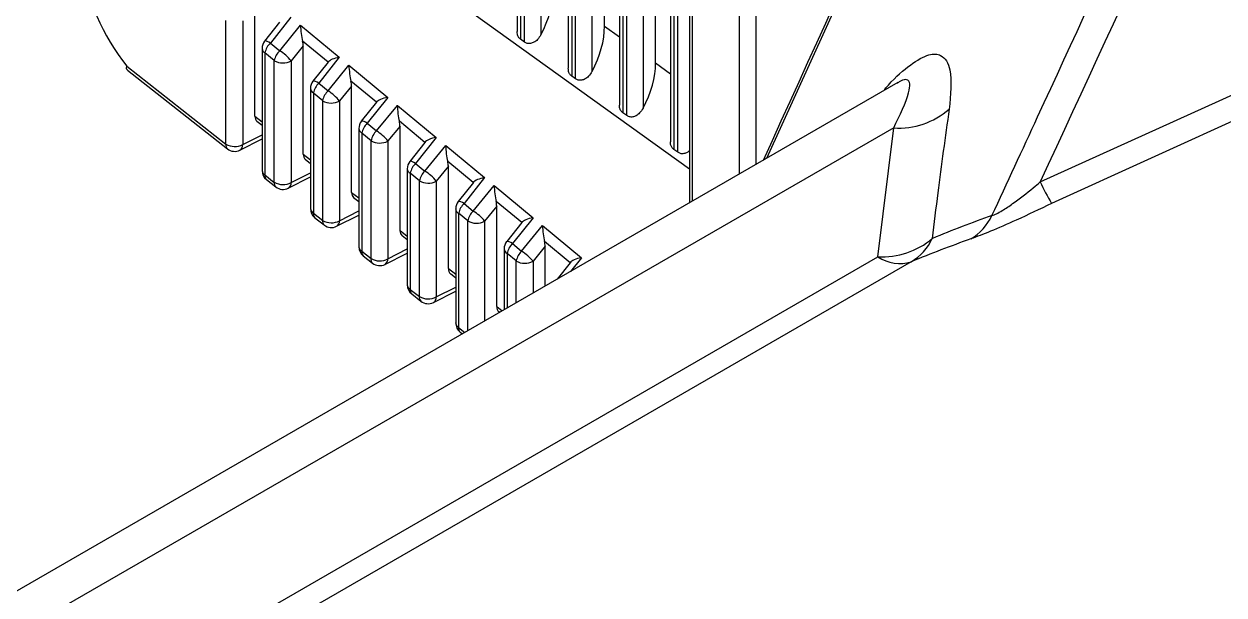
# Model space of a CAD drawing. Extents: x 8 to 113, y 0 to 87.
# Drawn here: x 75.539 to 76.569, y 69.507 to 69.997 of the extents above; entities that cross this region are included whole.
import ezdxf

# ---------------------------------------------------------------- set-up
doc = ezdxf.new("R2010")
doc.units = 0
doc.header["$MEASUREMENT"] = 0
doc.layers.add('OBJECT', color=7, linetype='CONTINUOUS')

msp = doc.modelspace()

# ---------------------------------------------------------------- linework, layer by layer
at = {"layer": 'OBJECT'}
for p, q in [((76.5378, 70.675), (76.1762, 69.8815)), ((75.9622, 70.4842), (75.9622, 69.9904)), ((75.9651, 70.4828), (75.9651, 69.9837)), ((75.9685, 69.9813), (75.9685, 70.4821)), ((75.9826, 70.4808), (75.9826, 69.9876)), ((76.006, 70.4642), (76.006, 69.9588)), ((76.009, 70.4634), (76.009, 69.9521)), ((76.0123, 69.9497), (76.0123, 70.463)), ((76.0264, 70.4614), (76.0264, 69.9561)), ((76.0372, 69.9949), (76.0372, 70.4507)), ((76.0499, 70.4443), (76.0499, 69.9273)), ((76.0528, 70.443), (76.0528, 69.9206)), ((76.0562, 69.9182), (76.0562, 70.4414)), ((76.0702, 70.435), (76.0702, 69.9245)), ((76.081, 69.9634), (76.081, 70.4302)), ((76.0937, 70.4268), (76.0937, 69.8958)), ((76.0967, 70.4218), (76.0967, 69.8891)), ((76.1, 69.8867), (76.1, 70.4207)), ((76.11, 70.3915), (76.11, 69.8433)), ((76.1125, 70.3876), (76.1125, 69.8448)), ((76.1531, 69.8682), (76.1531, 70.3077)), ((76.1669, 70.3072), (76.1669, 69.8762)), ((76.11, 69.8723), (75.8062, 70.0907)), ((75.7372, 69.9177), (75.7372, 70.0124)), ((75.7123, 69.8937), (75.7123, 69.9998)), ((75.7268, 69.9996), (75.7268, 69.8934)), ((75.7584, 69.9985), (75.7454, 69.9821)), ((75.768, 70.0027), (75.7505, 69.9805)), ((75.7585, 69.9738), (75.7763, 69.9958)), ((75.7763, 69.9958), (75.8096, 69.9683)), ((76.0372, 69.9949), (76.0499, 69.9857)), ((76.411, 69.8613), (76.6981, 69.9915)), ((75.7433, 69.9759), (75.7433, 69.8711)), ((75.7505, 69.9805), (75.7585, 69.9738)), ((75.7787, 69.978), (75.7683, 69.9652)), ((75.7999, 69.9641), (75.7781, 69.9821)), ((75.7787, 69.885), (75.7787, 69.978)), ((75.9685, 69.9813), (75.9651, 69.9837)), ((75.7538, 69.9654), (75.7458, 69.9721)), ((75.7458, 69.9721), (75.7458, 69.8673)), ((75.7538, 69.8609), (75.7538, 69.9654)), ((75.7683, 69.9652), (75.7683, 69.8607)), ((75.7999, 69.9641), (75.787, 69.9477)), ((75.8096, 69.9683), (75.792, 69.946)), ((76.7054, 69.9723), (76.4207, 69.8427)), ((75.6273, 69.9607), (75.7123, 69.8937)), ((75.6278, 69.9573), (75.7136, 69.8897)), ((75.8, 69.9394), (75.8178, 69.9614)), ((75.8178, 69.9614), (75.8511, 69.9338)), ((76.081, 69.9634), (76.0937, 69.9542)), ((76.2888, 69.9465), (73.3651, 68.2587)), ((75.792, 69.946), (75.8, 69.9394)), ((75.8202, 69.9436), (75.8098, 69.9308)), ((75.8414, 69.9296), (75.8196, 69.9477)), ((75.8202, 69.8523), (75.8202, 69.9436)), ((76.0123, 69.9497), (76.009, 69.9521)), ((76.2886, 69.9464), (76.2887, 69.9464)), ((75.7848, 69.9415), (75.7848, 69.8384)), ((75.7954, 69.931), (75.7874, 69.9376)), ((75.7874, 69.9376), (75.7874, 69.8345)), ((75.8511, 69.9338), (75.8336, 69.9116)), ((75.7954, 69.8282), (75.7954, 69.931)), ((75.8098, 69.9308), (75.8098, 69.828)), ((75.8415, 69.9297), (75.8285, 69.9133)), ((75.8415, 69.905), (75.8594, 69.927)), ((75.8594, 69.927), (75.8927, 69.8994)), ((75.7372, 69.9177), (75.7433, 69.9129)), ((75.7389, 69.9134), (75.7433, 69.9099)), ((75.883, 69.8952), (75.8612, 69.9133)), ((76.0562, 69.9182), (76.0528, 69.9206)), ((76.2853, 69.9076), (73.418, 68.2524)), ((75.7268, 69.8934), (75.7433, 69.9017)), ((75.8264, 69.9071), (75.8264, 69.8056)), ((75.8369, 69.8966), (75.8289, 69.9032)), ((75.8289, 69.9032), (75.8289, 69.8018)), ((75.8336, 69.9116), (75.8415, 69.905)), ((75.8617, 69.9092), (75.8513, 69.8964)), ((75.8617, 69.8196), (75.8617, 69.9092)), ((76.2717, 69.797), (76.2853, 69.9076)), ((75.7243, 69.8886), (75.7433, 69.8982)), ((75.8369, 69.7955), (75.8369, 69.8966)), ((75.8513, 69.8964), (75.8513, 69.7953)), ((75.883, 69.8952), (75.8701, 69.8788)), ((75.8927, 69.8994), (75.8751, 69.8772)), ((75.883, 69.8706), (75.9009, 69.8926)), ((75.9009, 69.8926), (75.9342, 69.865)), ((75.7787, 69.885), (75.7848, 69.8802)), ((76.1, 69.8867), (76.0967, 69.8891)), ((75.7804, 69.8807), (75.7848, 69.8772)), ((75.8679, 69.8726), (75.8679, 69.7729)), ((75.8751, 69.8772), (75.883, 69.8706)), ((75.9032, 69.8748), (75.8928, 69.862)), ((75.9245, 69.8608), (75.9027, 69.8789)), ((75.9032, 69.7869), (75.9032, 69.8748)), ((75.7458, 69.8673), (75.7538, 69.8609)), ((75.7471, 69.8633), (75.7551, 69.857)), ((75.7658, 69.8559), (75.7848, 69.8655)), ((75.7683, 69.8607), (75.7848, 69.8691)), ((75.8784, 69.8622), (75.8705, 69.8688)), ((75.8705, 69.8688), (75.8705, 69.769)), ((75.8784, 69.7628), (75.8784, 69.8622)), ((75.8928, 69.862), (75.8928, 69.7626)), ((75.9246, 69.8608), (75.9116, 69.8444)), ((75.9342, 69.865), (75.9167, 69.8427)), ((75.8202, 69.8523), (75.8264, 69.8475)), ((75.9245, 69.8362), (75.9424, 69.8582)), ((75.9424, 69.8582), (75.9758, 69.8305)), ((75.8219, 69.848), (75.8264, 69.8444)), ((75.9167, 69.8427), (75.9245, 69.8362)), ((75.9447, 69.8404), (75.9343, 69.8276)), ((75.9661, 69.8263), (75.9442, 69.8445)), ((75.9447, 69.7542), (75.9447, 69.8404)), ((75.7874, 69.8345), (75.7954, 69.8282)), ((75.7886, 69.8305), (75.7966, 69.8243)), ((75.8073, 69.8232), (75.8264, 69.8328)), ((75.8098, 69.828), (75.8264, 69.8364)), ((75.9095, 69.8382), (75.9095, 69.7402)), ((75.9199, 69.8278), (75.912, 69.8343)), ((75.912, 69.8343), (75.912, 69.7363)), ((75.9758, 69.8305), (75.9582, 69.8083)), ((75.8617, 69.8196), (75.8679, 69.8147)), ((75.9199, 69.7335), (75.9199, 69.8278)), ((75.9343, 69.8276), (75.9343, 69.7419)), ((75.9661, 69.8264), (75.9532, 69.81)), ((75.966, 69.8018), (75.9839, 69.8238)), ((75.9839, 69.8238), (76.0173, 69.7961)), ((75.8634, 69.8153), (75.8679, 69.8117)), ((76.0076, 69.7919), (75.9857, 69.8101)), ((75.8289, 69.8018), (75.8369, 69.7955)), ((75.8488, 69.7905), (75.8679, 69.8001)), ((75.8513, 69.7953), (75.8679, 69.8037)), ((75.951, 69.8038), (75.951, 69.7515)), ((75.9614, 69.7934), (75.9536, 69.7999)), ((75.9536, 69.7999), (75.9536, 69.753)), ((75.9582, 69.8083), (75.966, 69.8018)), ((75.9862, 69.806), (75.9758, 69.7932)), ((75.9862, 69.7718), (75.9862, 69.806)), ((73.5018, 68.1979), (76.2717, 69.797)), ((76.3003, 69.7927), (73.5292, 68.193)), ((75.8302, 69.7978), (75.8381, 69.7915)), ((75.9614, 69.7575), (75.9614, 69.7934)), ((75.9758, 69.7932), (75.9758, 69.7658)), ((76.0076, 69.7919), (75.9964, 69.7777)), ((76.0173, 69.7961), (76.0081, 69.7845)), ((75.9032, 69.7869), (75.9095, 69.782)), ((75.9049, 69.7826), (75.9095, 69.779)), ((75.8705, 69.769), (75.8784, 69.7628)), ((75.8928, 69.7626), (75.9095, 69.771)), ((75.8717, 69.7651), (75.8796, 69.7588)), ((75.8903, 69.7578), (75.9095, 69.7675)), ((75.9447, 69.7542), (75.9494, 69.7506)), ((75.9464, 69.7499), (75.9471, 69.7493)), ((75.912, 69.7363), (75.9174, 69.7321)), ((75.9133, 69.7323), (75.9152, 69.7308))]:
    msp.add_line(p, q, dxfattribs=at)
at = {"layer": 'OBJECT', "flags": 128}
for points in [[(75.7505, 69.9805), (75.749, 69.9813), (75.7477, 69.9819), (75.7466, 69.9823), (75.7459, 69.9823), (75.7454, 69.9821), (75.7454, 69.9821)], [(75.792, 69.946), (75.7905, 69.9469), (75.7892, 69.9475), (75.7882, 69.9478), (75.7874, 69.9479), (75.787, 69.9477), (75.787, 69.9477)], [(75.8336, 69.9116), (75.8321, 69.9125), (75.8308, 69.9131), (75.8297, 69.9134), (75.829, 69.9135), (75.8285, 69.9133), (75.8285, 69.9133)], [(75.8751, 69.8772), (75.8736, 69.878), (75.8723, 69.8786), (75.8713, 69.879), (75.8705, 69.879), (75.8701, 69.8788), (75.8701, 69.8788)], [(75.9167, 69.8427), (75.9152, 69.8436), (75.9139, 69.8442), (75.9128, 69.8445), (75.9121, 69.8446), (75.9116, 69.8444), (75.9116, 69.8444)], [(75.9582, 69.8083), (75.9567, 69.8092), (75.9554, 69.8098), (75.9544, 69.8101), (75.9536, 69.8102), (75.9532, 69.81), (75.9532, 69.81)]]:
    msp.add_lwpolyline(points, dxfattribs=at)
at = {"layer": 'OBJECT'}
for centre, radius, start, end in [((75.7533, 69.9759), 0.01, 141.7023, 180), ((75.7481, 69.9763), 0.0048, 184.7461, 242.4684), ((75.7615, 69.9689), 0.016, 133.6073, 168.5591), ((75.7695, 69.9623), 0.016, 133.6076, 168.5596), ((75.7378, 69.9406), 0.0392, 38.9102, 58.1184), ((75.7613, 69.9787), 0.0153, 240.7192, 297.247), ((75.7948, 69.9415), 0.01, 141.7023, 180), ((75.8031, 69.9345), 0.016, 133.6079, 168.5557), ((75.7896, 69.9419), 0.0048, 184.7359, 242.473), ((75.811, 69.9279), 0.016, 133.6097, 168.5546), ((75.7793, 69.9061), 0.0392, 38.9141, 58.1145), ((75.8028, 69.9443), 0.0153, 240.7183, 297.247), ((76.2898, 69.9725), 0.065, 266.0076, 311.5138), ((75.8364, 69.9071), 0.01, 141.7023, 180), ((75.8312, 69.9075), 0.0048, 184.7417, 242.4728), ((75.8446, 69.9), 0.016, 133.6076, 168.5596), ((75.8525, 69.8935), 0.016, 133.6028, 168.5616), ((75.8208, 69.8718), 0.0392, 38.9113, 58.1173), ((75.7165, 69.8928), 0.00428, 168.0469, 226.5812), ((75.7198, 69.907), 0.0153, 240.7189, 297.2474), ((75.7214, 69.8931), 0.00534, 302.1027, 3.0011), ((75.8443, 69.9099), 0.0153, 240.72, 297.2453), ((75.7198, 69.8975), 0.01, 231.7639, 296.8224), ((75.7533, 69.8711), 0.01, 180, 231.7639), ((75.7481, 69.8715), 0.0048, 184.7461, 242.4684), ((75.8779, 69.8726), 0.01, 141.7023, 180), ((75.8727, 69.873), 0.0048, 184.7359, 242.473), ((75.8862, 69.8656), 0.016, 133.6074, 168.5563), ((75.75, 69.8664), 0.00428, 168.0478, 226.5873), ((75.7613, 69.8743), 0.0153, 240.7192, 297.247), ((75.758, 69.8601), 0.00428, 168.0343, 226.5932), ((75.763, 69.8604), 0.00534, 302.0971, 3.0016), ((75.894, 69.8591), 0.016, 133.6099, 168.5573), ((75.8858, 69.8755), 0.0153, 240.7189, 297.2474), ((75.8623, 69.8373), 0.0392, 38.9141, 58.1145), ((76.6871, 69.9934), 0.3061, 205.5718, 209.4975), ((75.7613, 69.8648), 0.01, 231.7639, 296.8224), ((75.9195, 69.8382), 0.01, 141.7023, 180), ((75.9277, 69.8312), 0.016, 133.6076, 168.5596), ((75.7948, 69.8384), 0.01, 180, 231.7639), ((75.7896, 69.8388), 0.0048, 184.7359, 242.473), ((75.7916, 69.8336), 0.00428, 168.051, 226.5803), ((75.9142, 69.8386), 0.0048, 184.7417, 242.4728), ((75.9355, 69.8247), 0.016, 133.6104, 168.554), ((75.9038, 69.803), 0.0392, 38.9102, 58.1184), ((76.6752, 68.9566), 0.9275, 109.2326, 112.622), ((76.3277, 69.8521), 0.0463, 300.7098, 334.7343), ((75.7995, 69.8274), 0.00428, 168.0501, 226.5818), ((75.8028, 69.8415), 0.0153, 240.7183, 297.247), ((75.8028, 69.8321), 0.01, 231.7639, 296.8224), ((75.8045, 69.8277), 0.00534, 302.1029, 2.9959), ((75.9273, 69.8411), 0.0153, 240.7183, 297.247), ((75.961, 69.8038), 0.01, 141.7023, 180), ((76.2754, 69.8631), 0.0662, 266.8013, 310.4873), ((76.2771, 69.8319), 0.0455, 300.6317, 335.1333), ((76.6561, 68.939), 0.9249, 109.2328, 112.6215), ((75.8364, 69.8056), 0.01, 180, 231.7639), ((75.8312, 69.806), 0.0048, 184.7417, 242.4728), ((75.8331, 69.8009), 0.00428, 168.0495, 226.5825), ((75.9558, 69.8042), 0.0048, 184.7359, 242.473), ((75.9692, 69.7967), 0.016, 133.6093, 168.5544), ((75.9771, 69.7903), 0.016, 133.6078, 168.5565), ((75.9453, 69.7685), 0.0392, 38.9146, 58.1139), ((75.841, 69.7947), 0.00428, 168.049, 226.579), ((75.8443, 69.8088), 0.0153, 240.72, 297.2453), ((75.8443, 69.7994), 0.01, 231.7639, 296.8224), ((75.846, 69.795), 0.00534, 302.0952, 3.0036), ((75.9688, 69.8067), 0.0153, 240.7194, 297.2459), ((76.2904, 69.824), 0.0328, 235.4267, 287.6572), ((75.8779, 69.7729), 0.01, 180, 231.7639), ((75.8727, 69.7733), 0.0048, 184.7359, 242.473), ((75.8747, 69.7682), 0.00428, 168.0391, 226.5961), ((75.8825, 69.7619), 0.00428, 168.0469, 226.5812), ((75.8858, 69.7761), 0.0153, 240.7189, 297.2474), ((75.8858, 69.7667), 0.01, 231.7639, 296.8224), ((75.8875, 69.7623), 0.00534, 302.1027, 3.0011), ((75.9195, 69.7402), 0.01, 180, 231.7639), ((75.9142, 69.7406), 0.0048, 184.7417, 242.4728), ((75.9162, 69.7354), 0.00428, 168.0469, 226.5812)]:
    msp.add_arc(centre, radius, start, end, dxfattribs=at)
for centre, major_axis, ratio, start_param, end_param in [((75.6605, 70.0195), (-0.0508, 0.0976), 0.546171, 0.990968, 1.912502), ((75.9505, 70.0022), (0.0301, 0.0521), 0.583023, 4.769095, 5.494025), ((75.7791, 69.9913), (-0.0014, 0.0139), 0.177178, 1.220717, 2.275128), ((75.9944, 69.9707), (0.0301, 0.0521), 0.583023, 4.769095, 5.494025), ((75.772, 69.9825), (-0.004, 0.0102), 0.521, 4.064683, 4.470943), ((75.8124, 69.9637), (0.0131, 0.0014), 0.372225, 1.746516, 2.800928), ((75.8206, 69.9569), (-0.0014, 0.0139), 0.177178, 1.220717, 2.275128), ((76.0382, 69.9391), (0.0301, 0.0521), 0.583023, 4.769095, 5.494025), ((75.8135, 69.9481), (-0.004, 0.0102), 0.521, 4.064683, 4.470943), ((75.8539, 69.9293), (0.0131, 0.0014), 0.372225, 1.746516, 2.800928), ((75.8621, 69.9225), (-0.0014, 0.0139), 0.177178, 1.220717, 2.275128), ((75.7443, 69.9218), (0.00505, 0.00871), 0.579362, 2.356901, 3.059174), ((75.855, 69.9137), (-0.004, 0.0102), 0.521, 4.064683, 4.470943), ((75.8955, 69.8949), (0.0131, 0.0014), 0.372225, 1.746516, 2.800928), ((75.9036, 69.8881), (-0.0014, 0.0139), 0.177178, 1.220717, 2.275128), ((75.7858, 69.8891), (0.00505, 0.00871), 0.579362, 2.356901, 3.059174), ((75.8965, 69.8793), (-0.004, 0.0102), 0.521, 4.064683, 4.470943), ((75.937, 69.8604), (0.0131, 0.0014), 0.372225, 1.746516, 2.800928), ((75.8273, 69.8564), (0.00505, 0.00871), 0.579362, 2.356901, 3.059174), ((75.9452, 69.8537), (-0.0014, 0.0139), 0.177178, 1.220717, 2.275128), ((75.938, 69.8449), (-0.004, 0.0102), 0.521, 4.064683, 4.470943), ((75.9786, 69.826), (0.0131, 0.0014), 0.372225, 1.746516, 2.800928), ((75.8688, 69.8237), (0.00505, 0.00871), 0.579362, 2.356901, 3.059174), ((75.9867, 69.8193), (-0.0014, 0.0139), 0.177178, 1.220717, 2.275128), ((75.9795, 69.8105), (-0.004, 0.0102), 0.521, 4.064683, 4.470943), ((76.0201, 69.7916), (0.0131, 0.0014), 0.372225, 1.746516, 2.800928), ((75.9103, 69.791), (0.00505, 0.00871), 0.579362, 2.356901, 3.059174), ((75.9518, 69.7583), (0.00505, 0.00871), 0.579362, 2.356901, 3.059174)]:
    msp.add_ellipse(centre, major_axis=major_axis, ratio=ratio, start_param=start_param, end_param=end_param, dxfattribs=at)
for points, knots in [([(76.8675, 70.8496), (76.7894, 70.6806), (76.6375, 70.3513), (76.4851, 70.0217), (76.411, 69.8613)], [0, 0, 0, 0, 0.513344, 1, 1, 1, 1]), ([(76.3696, 69.8323), (76.3827, 69.8606), (76.4559, 70.0194), (76.6123, 70.3579), (76.7552, 70.6679), (76.838, 70.8476)], [0, 0, 0, 0, 0.083458, 0.469005, 1, 1, 1, 1]), ([(76.5324, 70.6684), (76.4942, 70.5846), (76.3741, 70.3216), (76.2547, 70.0588), (76.1733, 69.8798)], [0, 0, 0, 0, 0.318953, 1, 1, 1, 1]), ([(75.9651, 69.9837), (75.9645, 69.9843), (75.9632, 69.9855), (75.9623, 69.9879), (75.9623, 69.9896), (75.9623, 69.9904)], [0, 0, 0, 0, 0.3592213, 0.7169463, 1, 1, 1, 1]), ([(75.9826, 69.9876), (75.9817, 69.9862), (75.9801, 69.9836), (75.9769, 69.9811), (75.9737, 69.98), (75.9708, 69.98), (75.9692, 69.9809), (75.9685, 69.9813)], [0, 0, 0, 0, 0.278291, 0.490778, 0.665963, 0.842112, 1, 1, 1, 1]), ([(76.2765, 69.9394), (76.2779, 69.9411), (76.2859, 69.9506), (76.3001, 69.9629), (76.3158, 69.9718), (76.328, 69.9707), (76.3359, 69.9568), (76.334, 69.9361), (76.3329, 69.9238)], [0, 0, 0, 0, 0.032795, 0.183792, 0.335539, 0.472549, 0.684509, 1, 1, 1, 1]), ([(75.6279, 69.9574), (75.6277, 69.9575), (75.627, 69.9579), (75.627, 69.9592), (75.6272, 69.9602), (75.6273, 69.9606), (75.6273, 69.9607)], [0, 0, 0, 0, 0.270236, 0.749398, 0.969629, 1, 1, 1, 1]), ([(76.009, 69.9521), (76.0083, 69.9527), (76.007, 69.954), (76.0061, 69.9564), (76.0061, 69.9581), (76.0061, 69.9588)], [0, 0, 0, 0, 0.359223, 0.716963, 1, 1, 1, 1]), ([(76.0264, 69.9561), (76.0255, 69.9546), (76.0239, 69.9521), (76.0207, 69.9496), (76.0176, 69.9485), (76.0146, 69.9485), (76.0131, 69.9493), (76.0123, 69.9497)], [0, 0, 0, 0, 0.278302, 0.490787, 0.665965, 0.842113, 1, 1, 1, 1]), ([(76.2853, 69.9076), (76.2905, 69.9186), (76.2977, 69.9334), (76.2997, 69.946), (76.2973, 69.9495), (76.2931, 69.9491), (76.2897, 69.9469), (76.2889, 69.9463)], [0, 0, 0, 0, 0.496134, 0.671223, 0.847599, 0.963564, 1, 1, 1, 1]), ([(76.0528, 69.9206), (76.0522, 69.9212), (76.0509, 69.9224), (76.05, 69.9249), (76.05, 69.9266), (76.05, 69.9273)], [0, 0, 0, 0, 0.3591898, 0.716945, 1, 1, 1, 1]), ([(76.0702, 69.9245), (76.0693, 69.9231), (76.0678, 69.9206), (76.0645, 69.9181), (76.0614, 69.9169), (76.0585, 69.9169), (76.0569, 69.9178), (76.0562, 69.9182)], [0, 0, 0, 0, 0.278291, 0.490778, 0.665963, 0.842112, 1, 1, 1, 1]), ([(76.3329, 69.9238), (76.3295, 69.8998), (76.3243, 69.8628), (76.3199, 69.8258), (76.3184, 69.8127)], [0, 0, 0, 0, 0.648491, 1, 1, 1, 1]), ([(76.0967, 69.8891), (76.096, 69.8897), (76.0947, 69.8909), (76.0938, 69.8933), (76.0938, 69.895), (76.0938, 69.8958)], [0, 0, 0, 0, 0.359191, 0.716962, 1, 1, 1, 1]), ([(76.11, 69.888), (76.1094, 69.8875), (76.108, 69.8863), (76.1052, 69.8854), (76.1023, 69.8854), (76.1007, 69.8863), (76.1, 69.8867)], [0, 0, 0, 0, 0.204203, 0.477979, 0.753272, 1, 1, 1, 1]), ([(76.3696, 69.8323), (76.3709, 69.8328), (76.3734, 69.8337), (76.3796, 69.8373), (76.3905, 69.8446), (76.4015, 69.8533), (76.409, 69.8596), (76.411, 69.8613)], [0, 0, 0, 0, 0.116851, 0.233194, 0.437973, 0.85443, 1, 1, 1, 1]), ([(76.4207, 69.8427), (76.4106, 69.8379), (76.3926, 69.8293), (76.3676, 69.8184), (76.3567, 69.8143), (76.3514, 69.8123)], [0, 0, 0, 0, 0.396713, 0.706828, 1, 1, 1, 1])]:
    msp.add_open_spline(points, degree=3, knots=knots, dxfattribs=at)

doc.saveas('drawing.dxf')
